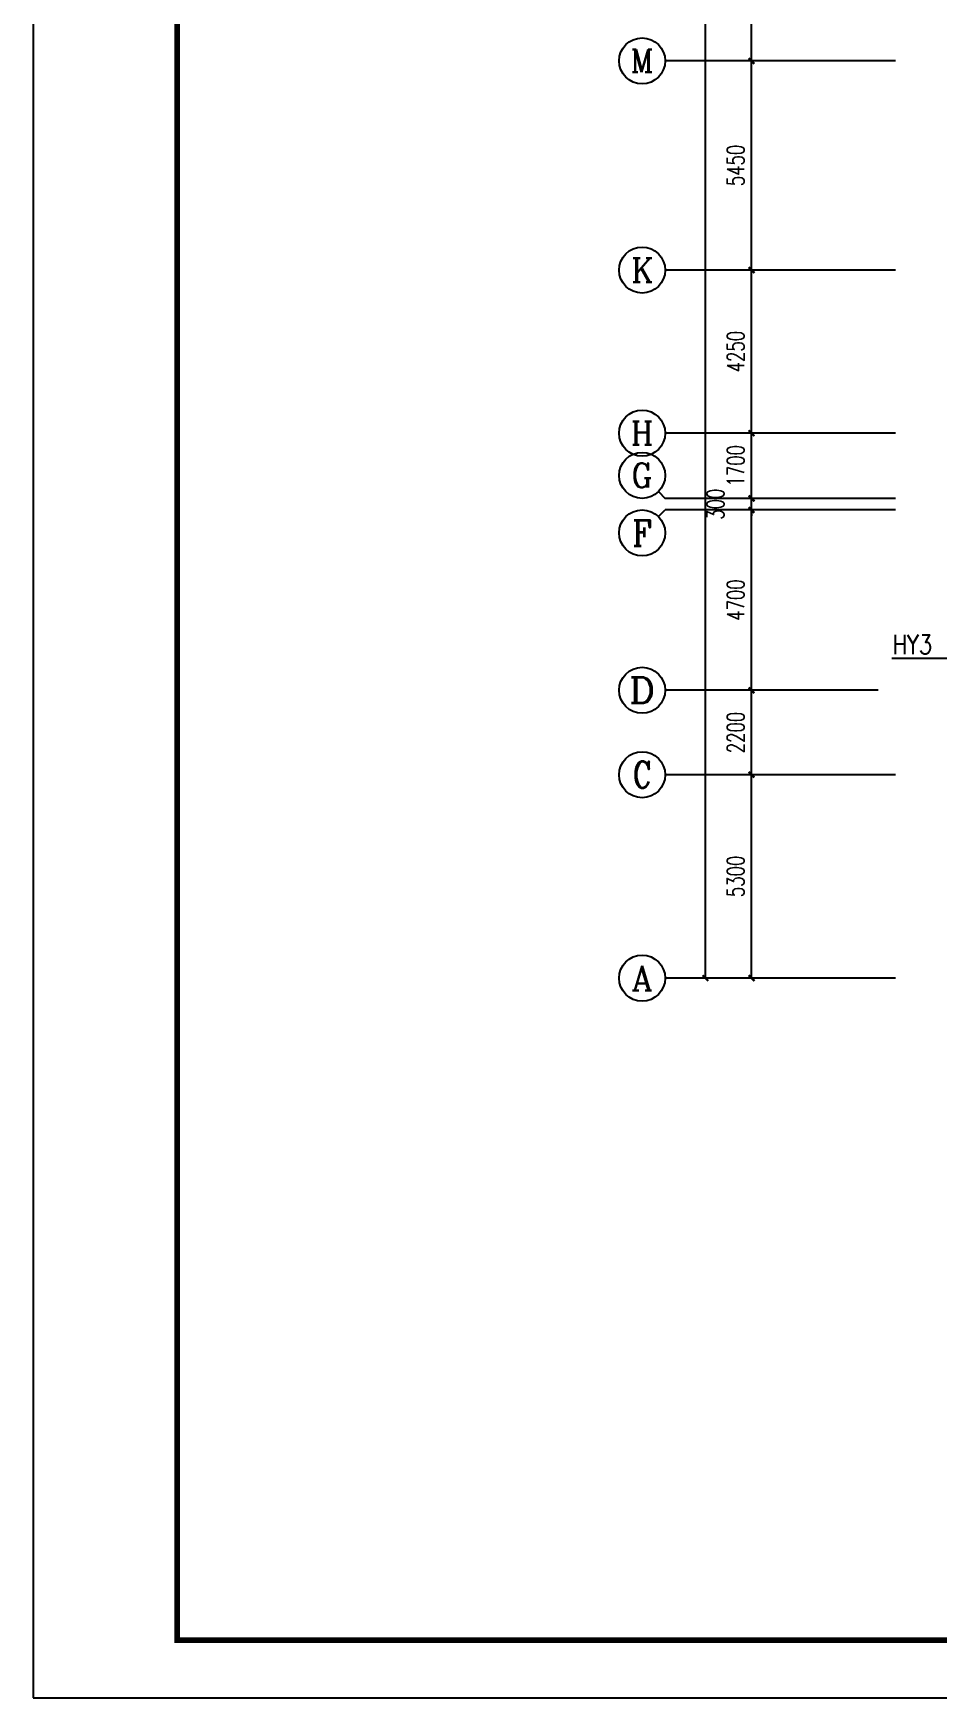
# Model space of a CAD drawing. Extents: x 101023 to 279373, y -114511 to 293844.
# Drawn here: x 101023 to 124579, y 37438 to 80808 of the extents above; entities that cross this region are included whole.
import ezdxf
from ezdxf.enums import TextEntityAlignment as Align

# ---------------------------------------------------------------- set-up
doc = ezdxf.new("R2010")
doc.units = 0
doc.header["$LTSCALE"] = 1000
doc.header["$MEASUREMENT"] = 0
for name, color, linetype in [('AXIS', 3, 'Continuous'), ('AXIS_TEXT', 7, 'Continuous'), ('BTTK', 7, 'Continuous'), ('BZ', 7, 'Continuous'), ('PUB_TITLE', 7, 'Continuous'), ('STAIR', 2, 'Continuous'), ('WALL', 2, 'Continuous')]:
    doc.layers.add(name, color=color, linetype=linetype)
doc.styles.add('_TCH_AXIS', font='COMPLEX', dxfattribs={"bigfont": 'GBCBIG'})
doc.styles.add('_TCH_DIM_T3', font='SIMPLEX', dxfattribs={"width": 0.705882, "bigfont": 'GBCBIG'})
doc.styles.add('_TEL_DIM', font='simplex.shx', dxfattribs={"width": 0.8, "height": 3.5, "bigfont": 'gbcbig.shx'})
doc.styles.add('COMPLEX', font='COMPLEX')
doc.styles.add('HZ(TK)', font='geniso.shx', dxfattribs={"width": 0.9, "bigfont": 'hztxt.shx'})
doc.dimstyles.new('_TCH_ARCH&&150', dxfattribs={"dimtxt": 446.25, "dimasz": 150, "dimexe": 375, "dimexo": 450, "dimgap": 189.375, "dimtad": 1, "dimdec": 0, "dimzin": 0, "dimdsep": 46, "dimtxsty": '_TCH_DIM_T3', "dimblk": 'ARCHTICK', "dimcen": 0.09, "dimclrt": 7, "dimazin": 2, "dimtfac": 1, "dimtdec": 0, "dimtix": 1, "dimtmove": 2, "dimatfit": 3, "dimfxl": 1, "dimtolj": 1, "dimtzin": 0, "dimarcsym": 0})

# ---------------------------------------------------------------- blocks, each defined once
blk = doc.blocks.new('vhtemplate_2020年新竖式图框_A0')
at = {"layer": 'PUB_TITLE', "color": 7}
blk.add_lwpolyline([(0, 0), (1189, 0), (1189, 841), (0, 841)], close=True, dxfattribs=at)
at = {"layer": 'PUB_TITLE', "const_width": 1}
blk.add_lwpolyline([(25, 10), (1179, 10), (1179, 831), (25, 831)], close=True, dxfattribs=at)
at = {"layer": 'BTTK', "color": 4, "style": 'HZ(TK)', "width": 0.9}
for tag, p in [('合作单位', (1144, 743.5)), ('建设单位', (1144, 209.5)), ('工程名称', (1144, 176.5)), ('子项名称', (1154, 160)), ('图纸名称', (1144, 141))]:
    blk.add_attdef(tag, text='', height=3.5, dxfattribs=at).set_placement(p, align=Align.MIDDLE_CENTER)
for tag, p in [('注册证书号', (1156.5, 309.01)), ('注册印章号', (1156.5, 301.01)), ('设计号', (1154, 193)), ('图别', (1137.75, 34)), ('图号', (1170.25, 34)), ('版本号', (1137.75, 26)), ('日期', (1170.25, 26))]:
    blk.add_attdef(tag, text='', height=3.5, dxfattribs=at).set_placement(p, align=Align.MIDDLE)
blk = doc.blocks.new('_AXISO')
blk.add_circle((0, 0), 0.5)
at = {"layer": 'AXIS_TEXT', "style": 'COMPLEX', "width": 1.041667}
blk.add_attdef('A', text='', height=0.56, dxfattribs=at).set_placement((-0.25, -0.28), (0.25, -0.28), align=Align.FIT)
blk = doc.blocks.new('_ArchTick')
at = {"color": 0, "linetype": 'ByBlock', "const_width": 0.4}
blk.add_lwpolyline([(-0.5, -0.5), (0.5, 0.5)], dxfattribs=at)
blk = doc.blocks.new('*D36')
at = {"layer": 'AXIS', "color": 0, "lineweight": -2, "transparency": 16777216}
for p, q in [((924408, 863592), (919533, 863592)), ((919908, 773292), (919908, 863592)), ((924408, 773292), (919533, 773292))]:
    blk.add_line(p, q, dxfattribs=at)
at = {"layer": 'Defpoints', "color": 0, "transparency": 16777216}
for p in [(919908, 863592), (924858, 863592), (924858, 773292)]:
    blk.add_point(p, dxfattribs=at)
at = {"layer": 'AXIS', "color": 0, "lineweight": -2, "transparency": 16777216, "xscale": 150, "yscale": 150, "zscale": 150}
for p, rotation in [((919908, 863592), 90), ((919908, 773292), 270)]:
    blk.add_blockref('_ArchTick', p, dxfattribs=dict(at, rotation=rotation))
at = {"layer": 'AXIS', "color": 7, "transparency": 16777216, "insert": (919496, 818442), "char_height": 446.2, "attachment_point": 5, "rotation": 90, "style": '_TCH_DIM_T3'}
blk.add_mtext('\\A1;90300', dxfattribs=at)
blk = doc.blocks.new('*D37')
at = {"layer": 'AXIS', "color": 0, "lineweight": -2, "transparency": 16777216}
for p, q in [((924408, 778592), (920733, 778592)), ((921108, 773292), (921108, 778592)), ((924408, 773292), (920733, 773292))]:
    blk.add_line(p, q, dxfattribs=at)
at = {"layer": 'Defpoints', "color": 0, "transparency": 16777216}
for p in [(921108, 778592), (924858, 778592), (924858, 773292)]:
    blk.add_point(p, dxfattribs=at)
at = {"layer": 'AXIS', "color": 0, "lineweight": -2, "transparency": 16777216, "xscale": 150, "yscale": 150, "zscale": 150}
for p, rotation in [((921108, 778592), 90), ((921108, 773292), 270)]:
    blk.add_blockref('_ArchTick', p, dxfattribs=dict(at, rotation=rotation))
at = {"layer": 'AXIS', "color": 7, "transparency": 16777216, "insert": (920696, 775942), "char_height": 446.2, "attachment_point": 5, "rotation": 90, "style": '_TCH_DIM_T3'}
blk.add_mtext('\\A1;5300', dxfattribs=at)
blk = doc.blocks.new('*D38')
at = {"layer": 'AXIS', "color": 0, "lineweight": -2, "transparency": 16777216}
for p, q in [((924408, 780792), (920733, 780792)), ((921108, 778592), (921108, 780792)), ((924408, 778592), (920733, 778592))]:
    blk.add_line(p, q, dxfattribs=at)
at = {"layer": 'Defpoints', "color": 0, "transparency": 16777216}
for p in [(921108, 780792), (924858, 780792), (924858, 778592)]:
    blk.add_point(p, dxfattribs=at)
at = {"layer": 'AXIS', "color": 0, "lineweight": -2, "transparency": 16777216, "xscale": 150, "yscale": 150, "zscale": 150}
for p, rotation in [((921108, 780792), 90), ((921108, 778592), 270)]:
    blk.add_blockref('_ArchTick', p, dxfattribs=dict(at, rotation=rotation))
at = {"layer": 'AXIS', "color": 7, "transparency": 16777216, "insert": (920696, 779692), "char_height": 446.2, "attachment_point": 5, "rotation": 90, "style": '_TCH_DIM_T3'}
blk.add_mtext('\\A1;2200', dxfattribs=at)
blk = doc.blocks.new('*D39')
at = {"layer": 'AXIS', "color": 0, "lineweight": -2, "transparency": 16777216}
for p, q in [((924408, 785492), (920733, 785492)), ((921108, 780792), (921108, 785492)), ((924408, 780792), (920733, 780792))]:
    blk.add_line(p, q, dxfattribs=at)
at = {"layer": 'Defpoints', "color": 0, "transparency": 16777216}
for p in [(921108, 785492), (924858, 785492), (924858, 780792)]:
    blk.add_point(p, dxfattribs=at)
at = {"layer": 'AXIS', "color": 0, "lineweight": -2, "transparency": 16777216, "xscale": 150, "yscale": 150, "zscale": 150}
for p, rotation in [((921108, 785492), 90), ((921108, 780792), 270)]:
    blk.add_blockref('_ArchTick', p, dxfattribs=dict(at, rotation=rotation))
at = {"layer": 'AXIS', "color": 7, "transparency": 16777216, "insert": (920696, 783142), "char_height": 446.2, "attachment_point": 5, "rotation": 90, "style": '_TCH_DIM_T3'}
blk.add_mtext('\\A1;4700', dxfattribs=at)
blk = doc.blocks.new('*D40')
at = {"layer": 'AXIS', "color": 0, "lineweight": -2, "transparency": 16777216}
for p, q in [((921108, 785792), (921108, 785942)), ((924408, 785792), (920733, 785792)), ((924408, 785492), (920733, 785492)), ((921108, 785492), (921108, 785792)), ((921108, 785492), (921108, 785342))]:
    blk.add_line(p, q, dxfattribs=at)
at = {"layer": 'Defpoints', "color": 0, "transparency": 16777216}
for p in [(921108, 785792), (924858, 785792), (924858, 785492)]:
    blk.add_point(p, dxfattribs=at)
at = {"layer": 'AXIS', "color": 0, "lineweight": -2, "transparency": 16777216, "xscale": 150, "yscale": 150, "zscale": 150}
for p, rotation in [((921108, 785792), 270), ((921108, 785492), 90)]:
    blk.add_blockref('_ArchTick', p, dxfattribs=dict(at, rotation=rotation))
at = {"layer": 'AXIS', "color": 7, "transparency": 16777216, "insert": (920171, 785642), "char_height": 446.2, "attachment_point": 5, "rotation": 90, "style": '_TCH_DIM_T3'}
blk.add_mtext('\\A1;300', dxfattribs=at)
blk = doc.blocks.new('*D41')
at = {"layer": 'AXIS', "color": 0, "lineweight": -2, "transparency": 16777216}
for p, q in [((924408, 787492), (920733, 787492)), ((921108, 785792), (921108, 787492)), ((924408, 785792), (920733, 785792))]:
    blk.add_line(p, q, dxfattribs=at)
at = {"layer": 'Defpoints', "color": 0, "transparency": 16777216}
for p in [(921108, 787492), (924858, 787492), (924858, 785792)]:
    blk.add_point(p, dxfattribs=at)
at = {"layer": 'AXIS', "color": 0, "lineweight": -2, "transparency": 16777216, "xscale": 150, "yscale": 150, "zscale": 150}
for p, rotation in [((921108, 787492), 90), ((921108, 785792), 270)]:
    blk.add_blockref('_ArchTick', p, dxfattribs=dict(at, rotation=rotation))
at = {"layer": 'AXIS', "color": 7, "transparency": 16777216, "insert": (920696, 786642), "char_height": 446.2, "attachment_point": 5, "rotation": 90, "style": '_TCH_DIM_T3'}
blk.add_mtext('\\A1;1700', dxfattribs=at)
blk = doc.blocks.new('*D42')
at = {"layer": 'AXIS', "color": 0, "lineweight": -2, "transparency": 16777216}
for p, q in [((924408, 791742), (920733, 791742)), ((921108, 787492), (921108, 791742)), ((924408, 787492), (920733, 787492))]:
    blk.add_line(p, q, dxfattribs=at)
at = {"layer": 'Defpoints', "color": 0, "transparency": 16777216}
for p in [(921108, 791742), (924858, 791742), (924858, 787492)]:
    blk.add_point(p, dxfattribs=at)
at = {"layer": 'AXIS', "color": 0, "lineweight": -2, "transparency": 16777216, "xscale": 150, "yscale": 150, "zscale": 150}
for p, rotation in [((921108, 791742), 90), ((921108, 787492), 270)]:
    blk.add_blockref('_ArchTick', p, dxfattribs=dict(at, rotation=rotation))
at = {"layer": 'AXIS', "color": 7, "transparency": 16777216, "insert": (920696, 789617), "char_height": 446.2, "attachment_point": 5, "rotation": 90, "style": '_TCH_DIM_T3'}
blk.add_mtext('\\A1;4250', dxfattribs=at)
blk = doc.blocks.new('*D43')
at = {"layer": 'AXIS', "color": 0, "lineweight": -2, "transparency": 16777216}
for p, q in [((924408, 797192), (920733, 797192)), ((921108, 791742), (921108, 797192)), ((924408, 791742), (920733, 791742))]:
    blk.add_line(p, q, dxfattribs=at)
at = {"layer": 'Defpoints', "color": 0, "transparency": 16777216}
for p in [(921108, 797192), (924858, 797192), (924858, 791742)]:
    blk.add_point(p, dxfattribs=at)
at = {"layer": 'AXIS', "color": 0, "lineweight": -2, "transparency": 16777216, "xscale": 150, "yscale": 150, "zscale": 150}
for p, rotation in [((921108, 797192), 90), ((921108, 791742), 270)]:
    blk.add_blockref('_ArchTick', p, dxfattribs=dict(at, rotation=rotation))
at = {"layer": 'AXIS', "color": 7, "transparency": 16777216, "insert": (920696, 794467), "char_height": 446.2, "attachment_point": 5, "rotation": 90, "style": '_TCH_DIM_T3'}
blk.add_mtext('\\A1;5450', dxfattribs=at)
blk = doc.blocks.new('*D44')
at = {"layer": 'AXIS', "color": 0, "lineweight": -2, "transparency": 16777216}
for p, q in [((924408, 803142), (920733, 803142)), ((921108, 797192), (921108, 803142)), ((924408, 797192), (920733, 797192))]:
    blk.add_line(p, q, dxfattribs=at)
at = {"layer": 'Defpoints', "color": 0, "transparency": 16777216}
for p in [(921108, 803142), (924858, 803142), (924858, 797192)]:
    blk.add_point(p, dxfattribs=at)
at = {"layer": 'AXIS', "color": 0, "lineweight": -2, "transparency": 16777216, "xscale": 150, "yscale": 150, "zscale": 150}
for p, rotation in [((921108, 803142), 90), ((921108, 797192), 270)]:
    blk.add_blockref('_ArchTick', p, dxfattribs=dict(at, rotation=rotation))
at = {"layer": 'AXIS', "color": 7, "transparency": 16777216, "insert": (920696, 800167), "char_height": 446.2, "attachment_point": 5, "rotation": 90, "style": '_TCH_DIM_T3'}
blk.add_mtext('\\A1;5950', dxfattribs=at)
blk = doc.blocks.new('ERT')
at = {"layer": 'AXIS'}
for p, q in [((924858.2, 797192.1), (918858.2, 797192.1)), ((924858.2, 791742.1), (918858.2, 791742.1)), ((924858.2, 787492.1), (918858.2, 787492.1)), ((918682.5, 785967.8), (918858.2, 785792.1)), ((918682.5, 785316.3), (918858.2, 785492.1)), ((924858.2, 785792.1), (918858.2, 785792.1)), ((924858.2, 785492.1), (918858.2, 785492.1)), ((921108.2, 780792.1), (918858.2, 780792.1)), ((924858.2, 778592.1), (918858.2, 778592.1)), ((924858.2, 773292.1), (918858.2, 773292.1))]:
    blk.add_line(p, q, dxfattribs=at)
ref = blk.add_blockref('_AXISO', (918258.2, 797192.1), dxfattribs=dict(at, xscale=1200, yscale=1200, zscale=1200))
ref.add_attrib('A', 'M', dxfattribs={"layer": 'AXIS_TEXT', "height": 594, "style": '_TCH_AXIS'}).set_placement((917961.2, 796895.1), (918555.2, 796895.1), align=Align.FIT)
ref = blk.add_blockref('_AXISO', (918258.2, 791742.1), dxfattribs=dict(at, xscale=1200, yscale=1200, zscale=1200))
ref.add_attrib('A', 'K', dxfattribs={"layer": 'AXIS_TEXT', "height": 622.9, "style": '_TCH_AXIS'}).set_placement((917976.4, 791430.6), (918540, 791430.6), align=Align.FIT)
ref = blk.add_blockref('_AXISO', (918258.2, 787492.1), dxfattribs=dict(at, xscale=1200, yscale=1200, zscale=1200))
ref.add_attrib('A', 'H', dxfattribs={"layer": 'AXIS_TEXT', "height": 608.3, "style": '_TCH_AXIS'}).set_placement((917968.5, 787187.9), (918547.9, 787187.9), align=Align.FIT)
ref = blk.add_blockref('_AXISO', (918258.2, 786392.1), dxfattribs=dict(at, xscale=1200, yscale=1200, zscale=1200))
ref.add_attrib('A', 'G', dxfattribs={"layer": 'AXIS_TEXT', "height": 637.8, "style": '_TCH_AXIS'}).set_placement((917984.9, 786073.2), (918531.5, 786073.2), align=Align.FIT)
ref = blk.add_blockref('_AXISO', (918258.2, 784892.1), dxfattribs=dict(at, xscale=1200, yscale=1200, zscale=1200))
ref.add_attrib('A', 'F', dxfattribs={"layer": 'AXIS_TEXT', "height": 668.2, "style": '_TCH_AXIS'}).set_placement((918003.7, 784558), (918512.7, 784558), align=Align.FIT)
ref = blk.add_blockref('_AXISO', (918258.2, 780792.1), dxfattribs=dict(at, xscale=1200, yscale=1200, zscale=1200))
ref.add_attrib('A', 'D', dxfattribs={"layer": 'AXIS_TEXT', "height": 678.8, "style": '_TCH_AXIS', "width": 1.235294}).set_placement((917918.8, 780452.7), (918597.6, 780452.7), align=Align.FIT)
ref = blk.add_blockref('_AXISO', (918258.2, 778592.1), dxfattribs=dict(at, xscale=1200, yscale=1200, zscale=1200))
ref.add_attrib('A', 'C', dxfattribs={"layer": 'AXIS_TEXT', "height": 683.5, "style": '_TCH_AXIS'}).set_placement((918014.1, 778250.3), (918502.3, 778250.3), align=Align.FIT)
ref = blk.add_blockref('_AXISO', (918258.2, 773292.1), dxfattribs=dict(at, xscale=1200, yscale=1200, zscale=1200))
ref.add_attrib('A', 'A', dxfattribs={"layer": 'AXIS_TEXT', "height": 637.8, "style": '_TCH_AXIS'}).set_placement((917984.9, 772973.2), (918531.5, 772973.2), align=Align.FIT)
for p1, p2, distance, picture, middle in [((924858.2, 773292.1), (924858.2, 863592.1), 4950, '*D36', (919495.7, 818442.1)), ((924858.2, 797192.1), (924858.2, 803142.1), 3750, '*D44', (920695.7, 800167.1)), ((924858.2, 791742.1), (924858.2, 797192.1), 3750, '*D43', (920695.7, 794467.1)), ((924858.2, 787492.1), (924858.2, 791742.1), 3750, '*D42', (920695.7, 789617.1)), ((924858.2, 785792.1), (924858.2, 787492.1), 3750, '*D41', (920695.7, 786642.1)), ((924858.2, 780792.1), (924858.2, 785492.1), 3750, '*D39', (920695.7, 783142.1)), ((924858.2, 778592.1), (924858.2, 780792.1), 3750, '*D38', (920695.7, 779692.1)), ((924858.2, 773292.1), (924858.2, 778592.1), 3750, '*D37', (920695.7, 775942.1))]:
    dim = blk.add_aligned_dim(p1=p1, p2=p2, distance=distance, dimstyle='_TCH_ARCH&&150', dxfattribs=at)
    dim.commit()
    dim.dimension.update_dxf_attribs({"geometry": picture, "text_midpoint": middle})
dim = blk.add_linear_dim(base=(921108.2, 785792.1), p1=(924858.2, 785492.1), p2=(924858.2, 785792.1), angle=90, dimstyle='_TCH_ARCH&&150', dxfattribs=at)
dim.commit()
dim.dimension.update_dxf_attribs({"geometry": '*D40', "text_midpoint": (920170.7, 785642.1), "dimtype": 129})
blk = doc.blocks.new('A$C54854E18')
at = {"layer": 'WALL'}
blk.add_blockref('ERT', (-917658.2, -764386.5), dxfattribs=at)

msp = doc.modelspace()

# ---------------------------------------------------------------- linework, layer by layer
at = {"layer": 'BZ'}
msp.add_line((125030, 64517), (123381, 64517), dxfattribs=at)

# ---------------------------------------------------------------- block references
at = {"layer": 'STAIR'}
msp.add_blockref('A$C54854E18', (116280, 47283), dxfattribs=at)
at = {"layer": 'WALL', "xscale": 150, "yscale": 150, "zscale": 150}
msp.add_blockref('vhtemplate_2020年新竖式图框_A0', (101023, 37438), dxfattribs=at)

# ---------------------------------------------------------------- texts
at = {"layer": 'BZ', "style": '_TEL_DIM', "width": 0.8}
msp.add_text('HY3', height=500, dxfattribs=at).set_placement((123402, 64634))

doc.saveas('drawing.dxf')
